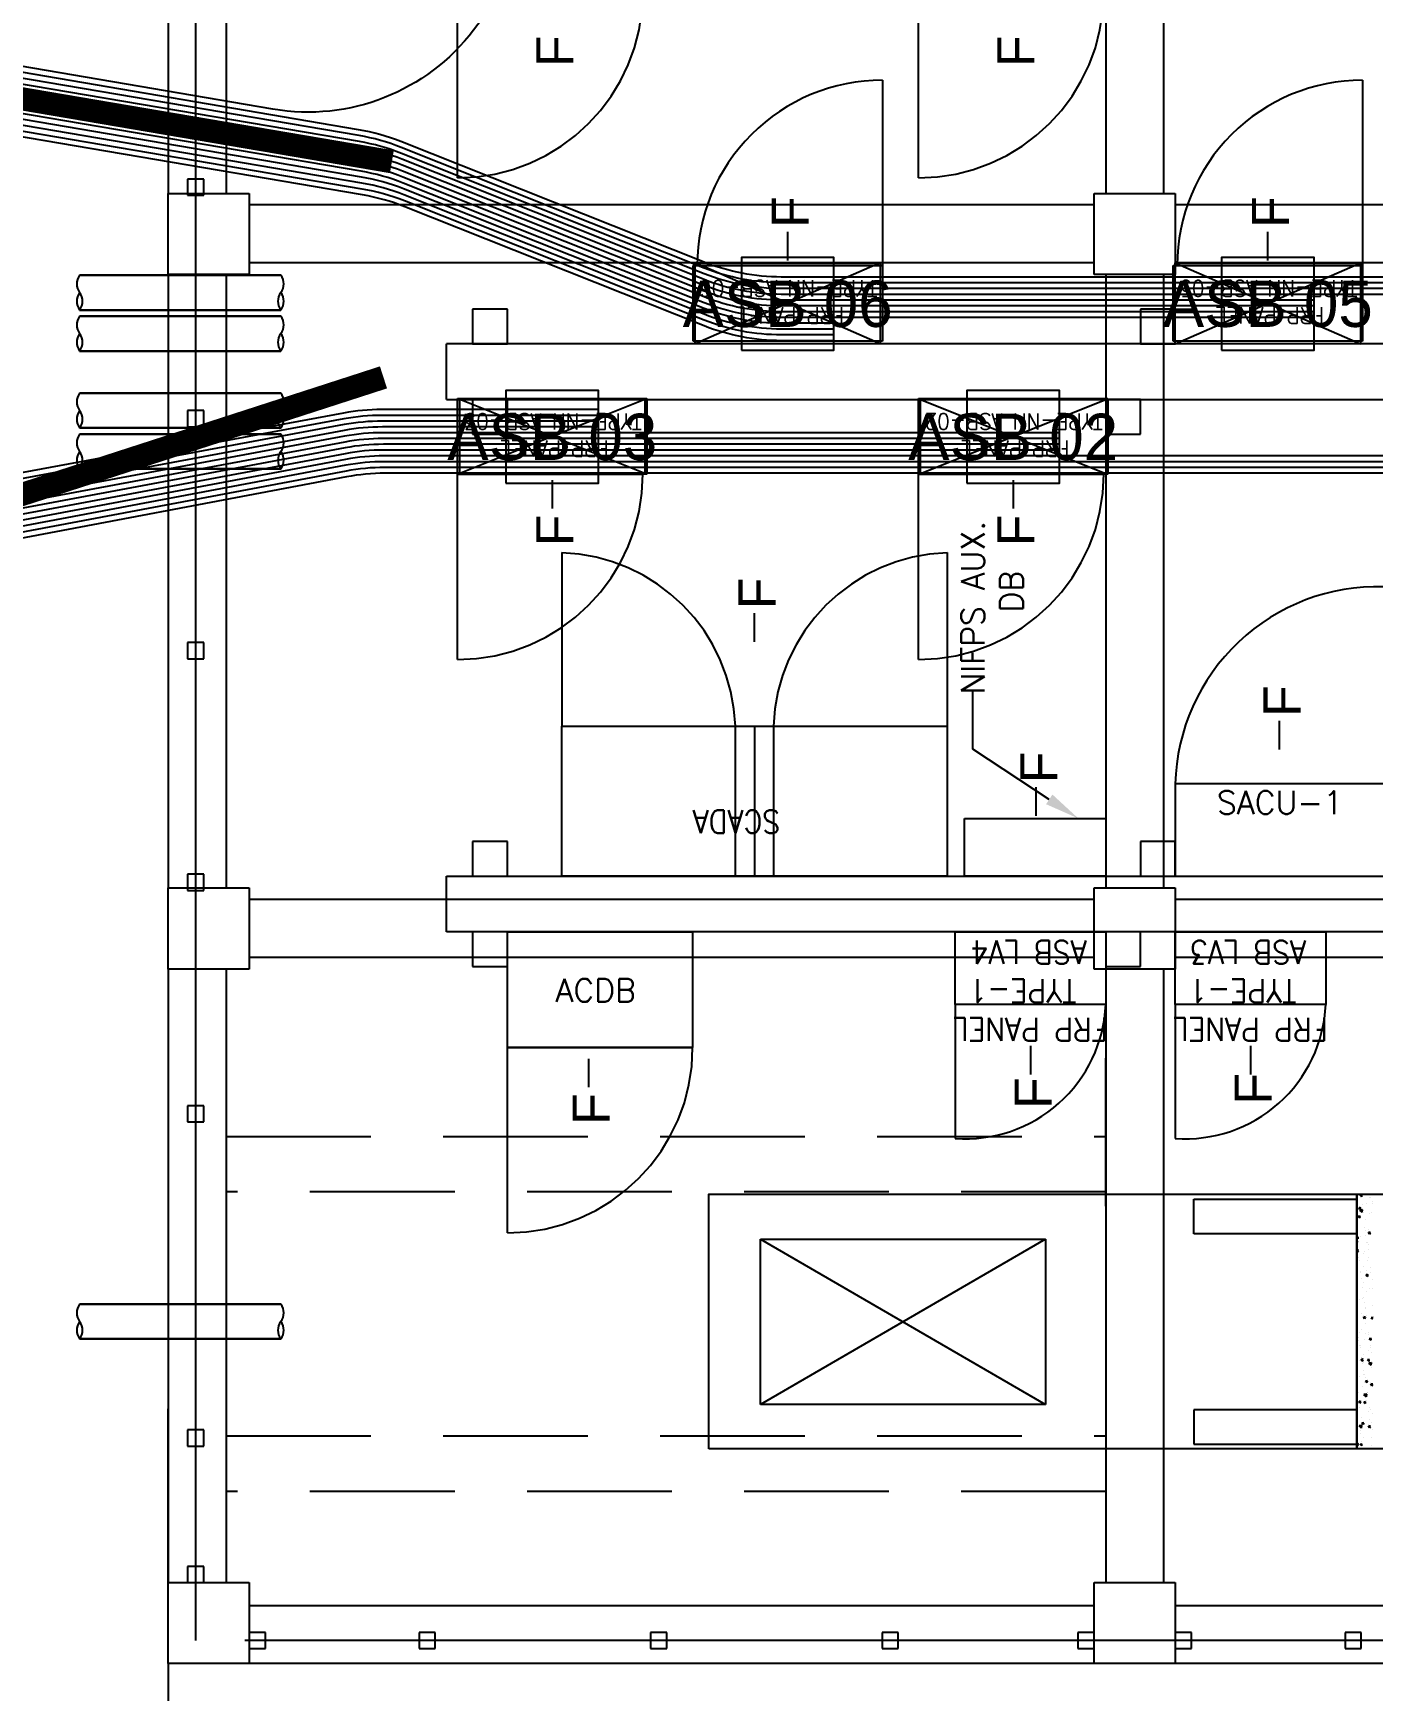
# Model space of a CAD drawing. Header units: metres. Extents: x 531333 to 531754, y 2674782 to 2675087.
# Drawn here: x 531548.06 to 531553.85, y 2674961.73 to 2674968.89 of the extents above; entities that cross this region are included whole.
import ezdxf
from ezdxf.enums import TextEntityAlignment as Align

# ---------------------------------------------------------------- set-up
doc = ezdxf.new("R2010")
doc.units = ezdxf.units.M
doc.header["$MEASUREMENT"] = 0
for name, pattern in [('DASHED', [0.75, 0.5, -0.25]), ('DASHED2', [0.375, 0.25, -0.125]), ('HIDDEN', [0.375, 0.25, -0.125]), ('PHANTOM', [63.5, 31.75, -6.35, 6.35, -6.35, 6.35, -6.35])]:
    doc.linetypes.add(name, pattern=pattern)
for name, color, linetype in [('1', 5, 'Continuous'), ('Excavation', 7, 'Continuous'), ('IDT', 7, 'Continuous'), ('LT Cable(AG) INV to LT Panel BL-13', 2, 'Continuous')]:
    doc.layers.add(name, color=color, linetype=linetype)
doc.styles.add('Arial', font='arial.ttf')
doc.styles.add('RomanS', font='romans.shx')
doc.styles.get("Standard").update_dxf_attribs({"font": 'Adani Regular.ttf'})
doc.linetypes.add('FOUNDATION LAYOUT$0$FENCELINE1', pattern='A,6.35,-2.54,[133,ltypeshp.shx,S=2.54,R=0,X=-2.54,Y=0],-2.54,25.4', length=36.83)

# ---------------------------------------------------------------- blocks, each defined once
blk = doc.blocks.new('ASB')
at = {"layer": '1', "color": 5}
blk.add_lwpolyline([(-0.2, -0.2), (0.2, -0.2), (0.2, 0.2), (-0.2, 0.2)], close=True, dxfattribs=at)
at = {"layer": '1', "color": 7}
blk.add_attdef('ID', text='', height=0.2, dxfattribs=at).set_placement((0, 0), align=Align.MIDDLE_CENTER)
blk = doc.blocks.new('IDT')
at = {"layer": 'IDT', "color": 8}
for p, q in [((25.902, 18.4101), (29.552, 18.4101)), ((29.552, 18.0601), (29.552, 18.4101)), ((29.552, 18.4101), (29.902, 18.4101)), ((29.902, 18.4101), (29.902, 18.0601)), ((29.902, 18.4101), (33.552, 18.4101)), ((33.552, 18.0601), (33.552, 18.4101)), ((33.552, 18.4101), (33.902, 18.4101)), ((33.902, 18.4101), (33.902, 18.0601)), ((28.7481, 18.3453), (28.7481, 18.2753)), ((28.8181, 18.3453), (28.7481, 18.3453)), ((28.8181, 18.2753), (28.8181, 18.3453)), ((29.4822, 18.3453), (29.4822, 18.2753)), ((29.5522, 18.3453), (29.4822, 18.3453)), ((29.5522, 18.2753), (29.5522, 18.3453)), ((29.902, 18.3453), (29.902, 18.2753)), ((29.972, 18.3453), (29.902, 18.3453)), ((29.972, 18.2753), (29.972, 18.3453)), ((30.7481, 18.3453), (30.7481, 18.2753)), ((30.8181, 18.3453), (30.7481, 18.3453)), ((30.8181, 18.2753), (30.8181, 18.3453)), ((31.7481, 18.3453), (31.7481, 18.2753)), ((31.8181, 18.3453), (31.7481, 18.3453)), ((31.8181, 18.2753), (31.8181, 18.3453)), ((32.7481, 18.3453), (32.7481, 18.2753)), ((32.8181, 18.3453), (32.7481, 18.3453)), ((32.8181, 18.2753), (32.8181, 18.3453)), ((33.482, 18.3453), (33.482, 18.2753)), ((33.552, 18.3453), (33.482, 18.3453)), ((33.552, 18.2753), (33.552, 18.3453)), ((28.7481, 18.2753), (28.8181, 18.2753)), ((29.4822, 18.2753), (29.5522, 18.2753)), ((29.902, 18.2753), (29.972, 18.2753)), ((30.7481, 18.2753), (30.8181, 18.2753)), ((31.7481, 18.2753), (31.8181, 18.2753)), ((32.7481, 18.2753), (32.8181, 18.2753)), ((33.482, 18.2753), (33.552, 18.2753)), ((25.902, 18.1601), (29.552, 18.1601)), ((29.902, 18.1601), (33.552, 18.1601)), ((29.902, 18.0601), (29.552, 18.0601)), ((29.602, 15.4101), (29.602, 18.0601)), ((29.852, 15.4101), (29.852, 18.0601)), ((33.902, 18.0601), (33.552, 18.0601)), ((33.652, 15.4101), (33.652, 18.0601)), ((33.7481, 18.0601), (33.7481, 17.9901)), ((33.8181, 18.0601), (33.7481, 18.0601)), ((33.8181, 17.9901), (33.8181, 18.0601)), ((33.902, 15.4101), (33.902, 18.0601)), ((33.7481, 17.9901), (33.8181, 17.9901)), ((27.267, 17.4829), (28.767, 17.4829)), ((28.767, 17.4829), (28.767, 16.3829)), ((33.7481, 17.4703), (33.7481, 17.4003)), ((33.8181, 17.4703), (33.7481, 17.4703)), ((33.8181, 17.4003), (33.8181, 17.4703)), ((33.7481, 17.4003), (33.8181, 17.4003)), ((30.1117, 16.5771), (30.1117, 17.2916)), ((30.1117, 17.2916), (31.3439, 17.2916)), ((31.3439, 16.5771), (30.1117, 17.2916)), ((30.1117, 16.5771), (31.3439, 17.2916)), ((31.3439, 17.2916), (31.3439, 16.5771)), ((31.3439, 16.5771), (30.1117, 16.5771)), ((29.852, 16.4349), (29.852, 15.7954)), ((28.767, 16.3829), (27.267, 16.3829)), ((33.652, 16.1329), (33.652, 16.1329)), ((33.7481, 16.0703), (33.7481, 16.0003)), ((33.8181, 16.0703), (33.7481, 16.0703)), ((33.8181, 16.0003), (33.8181, 16.0703)), ((33.7481, 16.0003), (33.8181, 16.0003)), ((29.552, 15.0601), (29.552, 15.4101)), ((29.552, 15.4101), (29.902, 15.4101)), ((29.702, 15.3997), (29.702, 15.2497)), ((29.852, 15.3997), (29.702, 15.3997)), ((29.852, 15.2497), (29.852, 15.3997)), ((29.902, 15.4101), (29.902, 15.0601)), ((32.4369, 15.3997), (32.4369, 15.2497)), ((32.5869, 15.3997), (32.4369, 15.3997)), ((32.5869, 15.2497), (32.5869, 15.3997)), ((33.552, 15.0601), (33.552, 15.4101)), ((33.552, 15.4101), (33.902, 15.4101)), ((33.902, 15.4101), (33.902, 15.0601)), ((25.902, 15.3601), (29.552, 15.3601)), ((29.902, 15.3601), (33.552, 15.3601)), ((26.802, 15.2497), (32.6992, 15.2497)), ((29.702, 15.2497), (29.852, 15.2497)), ((32.4369, 15.2497), (32.5869, 15.2497)), ((32.6992, 15.2497), (32.6992, 15.0097)), ((25.902, 15.1101), (29.552, 15.1101)), ((29.902, 15.1101), (33.552, 15.1101)), ((29.902, 15.0601), (29.552, 15.0601)), ((29.602, 12.4101), (29.602, 15.0601)), ((29.852, 12.4101), (29.852, 15.0601)), ((33.902, 15.0601), (33.552, 15.0601)), ((33.652, 12.4101), (33.652, 15.0601)), ((33.7481, 15.0703), (33.7481, 15.0003)), ((33.8181, 15.0703), (33.7481, 15.0703)), ((33.8181, 15.0003), (33.8181, 15.0703)), ((33.902, 12.4101), (33.902, 15.0601)), ((32.6992, 15.0097), (26.802, 15.0097)), ((29.552, 15.0097), (29.552, 14.8597)), ((29.702, 15.0097), (29.552, 15.0097)), ((29.702, 14.8597), (29.702, 15.0097)), ((31.2873, 14.3618), (31.2873, 15.0097)), ((31.3698, 14.3618), (31.3698, 15.0097)), ((31.4523, 14.3618), (31.4523, 15.0097)), ((32.4369, 15.0097), (32.4369, 14.8597)), ((32.5869, 15.0097), (32.4369, 15.0097)), ((32.5869, 14.8597), (32.5869, 15.0097)), ((33.7481, 15.0003), (33.8181, 15.0003)), ((29.552, 14.8597), (29.702, 14.8597)), ((32.4369, 14.8597), (32.5869, 14.8597)), ((33.7481, 14.0703), (33.7481, 14.0003)), ((33.8181, 14.0703), (33.7481, 14.0703)), ((33.8181, 14.0003), (33.8181, 14.0703)), ((33.7481, 14.0003), (33.8181, 14.0003)), ((29.843, 13.2732), (30.661, 13.2732)), ((29.843, 12.9462), (29.843, 13.2732)), ((29.852, 12.9497), (29.852, 13.2697)), ((29.852, 13.2697), (30.652, 13.2697)), ((30.652, 13.2697), (29.852, 12.9497)), ((30.652, 12.9497), (29.852, 13.2697)), ((30.652, 13.2697), (30.652, 12.9497)), ((30.661, 13.2732), (30.661, 12.9462)), ((31.8339, 13.2732), (32.6519, 13.2732)), ((31.8339, 12.9462), (31.8339, 13.2732)), ((31.8429, 12.9497), (31.8429, 13.2697)), ((31.8429, 13.2697), (32.6429, 13.2697)), ((31.8429, 12.9497), (32.6429, 13.2697)), ((31.8429, 13.2697), (32.6429, 12.9497)), ((32.6429, 13.2697), (32.6429, 12.9497)), ((32.6519, 13.2732), (32.6519, 12.9462)), ((29.702, 13.0997), (29.702, 12.9497)), ((29.852, 13.0997), (29.702, 13.0997)), ((29.852, 12.9497), (29.852, 13.0997)), ((32.4369, 13.0997), (32.4369, 12.9497)), ((32.5869, 13.0997), (32.4369, 13.0997)), ((32.5869, 12.9497), (32.5869, 13.0997)), ((33.7481, 13.0685), (33.7481, 12.9985)), ((33.8181, 13.0685), (33.7481, 13.0685)), ((33.8181, 12.9985), (33.8181, 13.0685)), ((33.7481, 12.9985), (33.8181, 12.9985)), ((32.6992, 12.9497), (26.802, 12.9497)), ((29.702, 12.9497), (29.852, 12.9497)), ((30.661, 12.9462), (29.843, 12.9462)), ((30.652, 12.9497), (29.852, 12.9497)), ((32.6519, 12.9462), (31.8339, 12.9462)), ((32.6429, 12.9497), (31.8429, 12.9497)), ((32.4369, 12.9497), (32.5869, 12.9497)), ((32.6993, 12.9497), (32.6993, 12.7097)), ((26.802, 12.7097), (32.6992, 12.7097)), ((28.743, 12.6984), (29.561, 12.6984)), ((28.743, 12.3714), (28.743, 12.6984)), ((28.752, 12.3601), (28.752, 12.7097)), ((28.752, 12.7097), (29.552, 12.7097)), ((29.552, 12.7097), (28.752, 12.3601)), ((29.552, 12.3601), (28.752, 12.7097)), ((29.552, 12.7097), (29.552, 12.3601)), ((29.552, 12.7097), (29.552, 12.5597)), ((29.702, 12.7097), (29.552, 12.7097)), ((29.561, 12.6984), (29.561, 12.3714)), ((29.702, 12.5597), (29.702, 12.7097)), ((30.817, 12.6984), (31.635, 12.6984)), ((30.817, 12.3714), (30.817, 12.6984)), ((30.826, 12.3601), (30.826, 12.7097)), ((30.826, 12.7097), (31.626, 12.7097)), ((30.826, 12.3601), (31.626, 12.7097)), ((30.826, 12.7097), (31.626, 12.3601)), ((31.626, 12.7097), (31.626, 12.3601)), ((31.635, 12.6984), (31.635, 12.3714)), ((32.4369, 12.7097), (32.4369, 12.5597)), ((32.5869, 12.7097), (32.4369, 12.7097)), ((32.5869, 12.5597), (32.5869, 12.7097)), ((29.552, 12.5597), (29.702, 12.5597)), ((32.4369, 12.5597), (32.5869, 12.5597)), ((29.552, 12.0601), (29.552, 12.4101)), ((29.552, 12.4101), (29.902, 12.4101)), ((29.902, 12.4101), (29.902, 12.0601)), ((33.552, 12.0601), (33.552, 12.4101)), ((33.552, 12.4101), (33.902, 12.4101)), ((33.902, 12.4101), (33.902, 12.0601)), ((25.902, 12.3601), (29.552, 12.3601)), ((29.561, 12.3714), (28.743, 12.3714)), ((29.552, 12.3601), (28.752, 12.3601)), ((29.902, 12.3601), (33.552, 12.3601)), ((31.635, 12.3714), (30.817, 12.3714)), ((31.626, 12.3601), (30.826, 12.3601)), ((25.902, 12.1101), (29.552, 12.1101)), ((29.902, 12.1101), (33.552, 12.1101)), ((29.902, 12.0601), (29.552, 12.0601)), ((29.602, 9.4101), (29.602, 12.0601)), ((29.852, 9.4101), (29.852, 12.0601)), ((33.902, 12.0601), (33.552, 12.0601)), ((33.652, 9.4101), (33.652, 12.0601)), ((33.7481, 12.0685), (33.7481, 11.9985)), ((33.8181, 12.0685), (33.7481, 12.0685)), ((33.8181, 11.9985), (33.8181, 12.0685)), ((33.902, 9.4101), (33.902, 12.0601)), ((33.7481, 11.9985), (33.8181, 11.9985))]:
    blk.add_line(p, q, dxfattribs=at)
at = {"layer": 'IDT', "color": 8, "linetype": 'DASHED2', "ltscale": 5}
for p, q in [((32.802, 18.4101), (33.902, 18.4101)), ((33.902, 18.4101), (33.902, 17.3101))]:
    blk.add_line(p, q, dxfattribs=at)
at = {"layer": 'IDT', "color": 8, "linetype": 'PHANTOM', "ltscale": 0.25}
for p, q in [((25.6331, 18.3103), (33.7831, 18.3103)), ((33.7831, 18.3103), (33.7831, 9.1603))]:
    blk.add_line(p, q, dxfattribs=at)
at = {"layer": 'IDT', "color": 8, "linetype": 'HIDDEN', "ltscale": 2.5}
for p, q in [((29.852, 17.6665), (33.652, 17.6665)), ((33.652, 17.4265), (29.852, 17.4265)), ((29.852, 16.3729), (33.652, 16.3729)), ((33.652, 16.1329), (29.852, 16.1329))]:
    blk.add_line(p, q, dxfattribs=at)
at = {"layer": 'IDT', "color": 8, "linetype": 'Continuous'}
for p, q in [((28.7423, 17.4815), (28.7423, 17.4815)), ((28.755, 17.4827), (28.755, 17.4827)), ((28.7017, 17.3992), (28.7017, 17.3992)), ((28.7028, 17.435), (28.7028, 17.435)), ((28.7046, 17.467), (28.7046, 17.467)), ((28.7388, 17.4334), (28.7388, 17.4334)), ((28.7461, 17.469), (28.7454, 17.4614)), ((28.7454, 17.4616), (28.7533, 17.463)), ((28.7461, 17.469), (28.7534, 17.4629)), ((28.7465, 17.4497), (28.7465, 17.4497)), ((28.7521, 17.4149), (28.7521, 17.4149)), ((28.7528, 17.4016), (28.7528, 17.4016)), ((28.759, 17.4541), (28.759, 17.4541)), ((28.7641, 17.4682), (28.7599, 17.4619)), ((28.7599, 17.4619), (28.767, 17.4595)), ((28.7642, 17.4682), (28.767, 17.4608)), ((28.6989, 17.3314), (28.6989, 17.3314)), ((28.7046, 17.3708), (28.7046, 17.3708)), ((28.713, 17.3924), (28.7088, 17.3861)), ((28.7088, 17.3861), (28.7164, 17.3835)), ((28.7131, 17.3924), (28.7165, 17.3835)), ((28.7133, 17.3548), (28.7133, 17.3548)), ((28.7381, 17.3779), (28.7374, 17.3703)), ((28.7374, 17.3705), (28.7454, 17.3719)), ((28.7381, 17.3779), (28.7454, 17.3718)), ((28.7454, 17.3815), (28.7575, 17.3829)), ((28.7472, 17.3928), (28.7455, 17.3815)), ((28.7469, 17.3692), (28.7469, 17.3692)), ((28.7472, 17.3928), (28.7575, 17.3829)), ((28.7492, 17.3471), (28.7492, 17.3471)), ((28.7663, 17.3739), (28.7663, 17.3739)), ((28.7087, 17.3112), (28.7087, 17.3112)), ((28.7141, 17.3048), (28.7141, 17.3048)), ((28.7175, 17.323), (28.7175, 17.323)), ((28.7238, 17.2749), (28.7238, 17.2749)), ((28.7262, 17.2573), (28.7245, 17.246)), ((28.7262, 17.2572), (28.7365, 17.2473)), ((28.7294, 17.2794), (28.7374, 17.2808)), ((28.7301, 17.2868), (28.7295, 17.2792)), ((28.7301, 17.2868), (28.7374, 17.2807)), ((28.7464, 17.2793), (28.7464, 17.2793)), ((28.754, 17.2857), (28.7497, 17.2794)), ((28.7497, 17.2794), (28.7574, 17.2768)), ((28.754, 17.2857), (28.7574, 17.2768)), ((28.7564, 17.3032), (28.7564, 17.3032)), ((28.7634, 17.3214), (28.7634, 17.3214)), ((28.7634, 17.3061), (28.7634, 17.3061)), ((28.7028, 17.2099), (28.6986, 17.2036)), ((28.6986, 17.2036), (28.7063, 17.201)), ((28.7029, 17.2099), (28.7063, 17.201)), ((28.7214, 17.2371), (28.7214, 17.2371)), ((28.7222, 17.1957), (28.7215, 17.1881)), ((28.7215, 17.1883), (28.7294, 17.1898)), ((28.7222, 17.1957), (28.7295, 17.1896)), ((28.7231, 17.2396), (28.7231, 17.2396)), ((28.7244, 17.246), (28.7365, 17.2474)), ((28.7344, 17.1947), (28.7344, 17.1947)), ((28.7435, 17.2115), (28.7435, 17.2115)), ((28.7606, 17.2383), (28.7606, 17.2383)), ((28.7653, 17.238), (28.7653, 17.238)), ((28.7052, 17.1217), (28.7034, 17.1104)), ((28.7034, 17.1104), (28.7155, 17.1118)), ((28.7051, 17.1217), (28.7155, 17.1118)), ((28.7062, 17.1326), (28.7062, 17.1326)), ((28.7312, 17.1754), (28.7312, 17.1754)), ((28.7341, 17.1631), (28.7341, 17.1631)), ((28.7386, 17.1629), (28.7386, 17.1629)), ((28.7407, 17.1438), (28.7407, 17.1438)), ((28.7449, 17.1148), (28.7449, 17.1148)), ((28.7577, 17.1705), (28.7577, 17.1705)), ((28.6984, 17.111), (28.6984, 17.111)), ((28.7054, 17.068), (28.7054, 17.068)), ((28.7074, 17.0458), (28.7074, 17.0458)), ((28.7142, 17.1046), (28.7135, 17.097)), ((28.7135, 17.0972), (28.7215, 17.0987)), ((28.7142, 17.1046), (28.7215, 17.0985)), ((28.7189, 17.0586), (28.7189, 17.0586)), ((28.7378, 17.076), (28.7378, 17.076)), ((28.7438, 17.1032), (28.7395, 17.0969)), ((28.7395, 17.0969), (28.7472, 17.0943)), ((28.7407, 17.1095), (28.7407, 17.1095)), ((28.7439, 17.1032), (28.7473, 17.0943)), ((28.7468, 17.089), (28.7468, 17.089)), ((28.7497, 17.0443), (28.7497, 17.0443)), ((28.7548, 17.1027), (28.7548, 17.1027)), ((28.7062, 17.0135), (28.7055, 17.006)), ((28.7055, 17.0061), (28.7135, 17.0076)), ((28.7062, 17.0135), (28.7135, 17.0074)), ((28.7096, 17.0362), (28.7096, 17.0362)), ((28.7155, 16.9817), (28.7155, 16.9817)), ((28.7159, 16.9881), (28.7159, 16.9881)), ((28.7316, 16.9845), (28.7316, 16.9845)), ((28.7349, 17.0082), (28.7349, 17.0082)), ((28.752, 17.0349), (28.752, 17.0349)), ((28.7555, 17.0346), (28.7555, 17.0346)), ((28.7578, 16.9801), (28.7578, 16.9801)), ((28.7595, 17.0149), (28.7595, 17.0149)), ((28.7597, 17.0028), (28.7597, 17.0028)), ((28.6976, 16.915), (28.7055, 16.9165)), ((28.6982, 16.9225), (28.7055, 16.9163)), ((28.725, 16.9157), (28.725, 16.9157)), ((28.7265, 16.9079), (28.7265, 16.9079)), ((28.7336, 16.9207), (28.7294, 16.9144)), ((28.7294, 16.9144), (28.737, 16.9118)), ((28.7321, 16.9404), (28.7321, 16.9404)), ((28.7337, 16.9207), (28.7371, 16.9118)), ((28.7443, 16.9104), (28.7443, 16.9104)), ((28.7463, 16.8993), (28.7463, 16.8993)), ((28.7491, 16.9671), (28.7491, 16.9671)), ((28.766, 16.9547), (28.766, 16.9547)), ((28.6999, 16.8619), (28.6999, 16.8619)), ((28.7292, 16.8726), (28.7292, 16.8726)), ((28.7306, 16.8761), (28.7306, 16.8761)), ((28.734, 16.8505), (28.734, 16.8505)), ((28.737, 16.828), (28.737, 16.828)), ((28.7434, 16.8316), (28.7434, 16.8316)), ((28.7571, 16.8364), (28.7571, 16.8364)), ((28.6998, 16.7879), (28.6998, 16.7879)), ((28.7126, 16.7879), (28.7126, 16.7879)), ((28.7263, 16.8048), (28.7263, 16.8048)), ((28.7405, 16.7638), (28.7405, 16.7638)), ((28.7421, 16.7863), (28.7421, 16.7863)), ((28.7016, 16.7494), (28.7016, 16.7494)), ((28.708, 16.7013), (28.708, 16.7013)), ((28.7094, 16.7219), (28.7094, 16.7219)), ((28.7235, 16.7382), (28.7192, 16.7318)), ((28.7192, 16.7318), (28.7269, 16.7293)), ((28.7235, 16.7381), (28.7269, 16.7292)), ((28.7235, 16.737), (28.7235, 16.737)), ((28.7253, 16.7138), (28.7253, 16.7138)), ((28.7377, 16.696), (28.7377, 16.696)), ((28.7475, 16.7478), (28.7475, 16.7478)), ((28.7516, 16.7204), (28.7516, 16.7204)), ((28.7517, 16.716), (28.7517, 16.716)), ((28.7183, 16.6567), (28.7183, 16.6567)), ((28.7185, 16.6211), (28.7185, 16.6211)), ((28.7206, 16.6692), (28.7206, 16.6692)), ((28.7348, 16.6282), (28.7348, 16.6282)), ((28.738, 16.6397), (28.738, 16.6397)), ((28.758, 16.6679), (28.758, 16.6679)), ((28.7644, 16.6315), (28.7602, 16.6251)), ((28.7602, 16.6251), (28.767, 16.6228)), ((28.7606, 16.6552), (28.7606, 16.6552)), ((28.7645, 16.6314), (28.767, 16.6248)), ((28.7133, 16.5556), (28.709, 16.5493)), ((28.709, 16.5493), (28.7167, 16.5468)), ((28.7133, 16.5556), (28.7168, 16.5467)), ((28.7177, 16.6014), (28.7177, 16.6014)), ((28.7227, 16.5893), (28.7227, 16.5893)), ((28.7264, 16.5926), (28.7264, 16.5926)), ((28.729, 16.5412), (28.729, 16.5412)), ((28.7319, 16.5604), (28.7319, 16.5604)), ((28.7508, 16.5657), (28.7508, 16.5657)), ((28.7619, 16.5757), (28.7612, 16.5681)), ((28.7612, 16.5683), (28.767, 16.5693)), ((28.7619, 16.5757), (28.767, 16.5714)), ((28.764, 16.5851), (28.767, 16.5855)), ((28.7658, 16.5964), (28.7641, 16.5851)), ((28.7658, 16.5964), (28.767, 16.5952)), ((28.7149, 16.5336), (28.7149, 16.5336)), ((28.7291, 16.4926), (28.7291, 16.4926)), ((28.7359, 16.5266), (28.7359, 16.5266)), ((28.7532, 16.4772), (28.7612, 16.4786)), ((28.7539, 16.4846), (28.7533, 16.477)), ((28.7539, 16.4846), (28.7612, 16.4785)), ((28.7635, 16.4916), (28.7635, 16.4916)), ((28.7, 16.4145), (28.7, 16.4145)), ((28.7004, 16.4228), (28.7004, 16.4228)), ((28.7026, 16.4629), (28.7026, 16.4629)), ((28.7091, 16.398), (28.7091, 16.398)), ((28.7107, 16.3988), (28.7107, 16.3988)), ((28.712, 16.4658), (28.712, 16.4658)), ((28.7262, 16.4248), (28.7262, 16.4248)), ((28.7396, 16.461), (28.7396, 16.461)), ((28.743, 16.4496), (28.7551, 16.451)), ((28.7448, 16.4609), (28.7431, 16.4496)), ((28.7438, 16.4292), (28.7438, 16.4292)), ((28.7448, 16.4608), (28.7551, 16.4509)), ((28.7449, 16.4614), (28.7449, 16.4614)), ((28.7543, 16.4489), (28.75, 16.4426)), ((28.75, 16.4426), (28.7577, 16.44)), ((28.753, 16.3973), (28.753, 16.3973)), ((28.7543, 16.4489), (28.7577, 16.44)), ((28.746, 16.3935), (28.7453, 16.3859)), ((28.7453, 16.3861), (28.7532, 16.3876)), ((28.746, 16.3935), (28.7533, 16.3874)), ((28.7501, 16.3811), (28.7501, 16.3811))]:
    blk.add_line(p, q, dxfattribs=at)
at = {"layer": 'IDT', "color": 7}
for p, q in [((29.4722, 17.4629), (28.767, 17.4629)), ((28.767, 17.4629), (28.767, 17.3133)), ((29.4722, 17.3133), (29.4722, 17.4629)), ((28.767, 17.3133), (29.4722, 17.3133)), ((28.767, 16.4038), (28.767, 16.5533)), ((28.767, 16.5533), (29.4722, 16.5533)), ((29.4722, 16.5533), (29.4722, 16.4038)), ((29.4722, 16.4038), (28.767, 16.4038)), ((32.0863, 15.8484), (32.0863, 15.9209)), ((29.227, 15.7932), (29.227, 15.8658)), ((30.177, 15.7932), (30.177, 15.8657)), ((32.0863, 15.7973), (32.0863, 15.8484)), ((29.227, 15.7421), (29.227, 15.7932)), ((30.177, 15.7421), (30.177, 15.7932)), ((31.6365, 15.7486), (32.4369, 15.7497)), ((31.6365, 15.2497), (31.6365, 15.7486)), ((32.4369, 15.7497), (32.4369, 15.2497)), ((28.902, 15.5637), (29.552, 15.5637)), ((28.902, 15.2497), (28.902, 15.5637)), ((29.552, 15.5637), (29.552, 15.2497)), ((29.852, 15.5637), (30.502, 15.5637)), ((29.852, 15.2497), (29.852, 15.5637)), ((30.502, 15.5637), (30.502, 15.2497)), ((29.552, 15.2497), (28.902, 15.2497)), ((30.502, 15.2497), (29.852, 15.2497)), ((32.4369, 15.2497), (31.6365, 15.2497)), ((29.552, 15.0097), (28.652, 15.0097)), ((29.552, 14.6097), (29.552, 15.0097)), ((29.852, 15.0097), (30.462, 15.0097)), ((29.852, 14.7597), (29.852, 15.0097)), ((30.462, 15.0097), (30.462, 14.7597)), ((30.5375, 15.0097), (32.202, 15.0097)), ((30.5375, 14.3618), (30.5375, 15.0097)), ((32.202, 15.0097), (32.202, 14.3618)), ((30.462, 14.7597), (29.852, 14.7597)), ((30.1529, 14.748), (30.1529, 14.6969)), ((30.1529, 14.6969), (30.1529, 14.6243)), ((28.652, 14.6097), (29.552, 14.6097)), ((29.102, 14.4621), (29.102, 14.4109)), ((29.102, 14.4109), (29.102, 14.3384)), ((32.202, 14.3618), (30.5375, 14.3618)), ((31.3698, 13.9969), (31.3698, 13.9457)), ((31.3698, 13.9457), (31.3698, 13.8732)), ((30.252, 13.3493), (30.252, 13.4218)), ((32.2429, 13.3493), (32.2429, 13.4218)), ((30.252, 13.2982), (30.252, 13.3493)), ((32.2429, 13.2982), (32.2429, 13.3493)), ((29.843, 13.2732), (30.661, 13.2732)), ((29.843, 12.9462), (29.843, 13.2732)), ((30.661, 13.2732), (30.661, 12.9462)), ((31.8339, 13.2732), (32.6519, 13.2732)), ((31.8339, 12.9462), (31.8339, 13.2732)), ((32.6519, 13.2732), (32.6519, 12.9462)), ((30.661, 12.9462), (29.843, 12.9462)), ((32.6519, 12.9462), (31.8339, 12.9462)), ((28.743, 12.6984), (29.561, 12.6984)), ((28.743, 12.3714), (28.743, 12.6984)), ((29.561, 12.6984), (29.561, 12.3714)), ((30.817, 12.6984), (31.635, 12.6984)), ((30.817, 12.3714), (30.817, 12.6984)), ((31.635, 12.6984), (31.635, 12.3714)), ((29.561, 12.3714), (28.743, 12.3714)), ((29.152, 12.3497), (29.152, 12.2985)), ((31.635, 12.3714), (30.817, 12.3714)), ((31.226, 12.3497), (31.226, 12.2985)), ((29.152, 12.2985), (29.152, 12.226)), ((31.226, 12.2985), (31.226, 12.226))]:
    blk.add_line(p, q, dxfattribs=at)
at = {"layer": 'IDT', "color": 124}
for p, q in [((34.2845, 17.0079), (33.4155, 17.0079)), ((33.4155, 17.0079), (34.2845, 17.0079)), ((33.4155, 16.8579), (34.2845, 16.8579)), ((34.2845, 16.8579), (33.4155, 16.8579)), ((34.2845, 13.2505), (33.4155, 13.2505)), ((33.4155, 13.2505), (34.2845, 13.2505)), ((33.4155, 13.1005), (34.2845, 13.1005)), ((34.2845, 13.1005), (33.4155, 13.1005)), ((34.2845, 13.0734), (33.4155, 13.0734)), ((33.4155, 13.0734), (34.2845, 13.0734)), ((33.4155, 12.9234), (34.2845, 12.9234)), ((34.2845, 12.9234), (33.4155, 12.9234)), ((34.2845, 12.7409), (33.4155, 12.7409)), ((33.4155, 12.7409), (34.2845, 12.7409)), ((33.4155, 12.5909), (34.2845, 12.5909)), ((34.2845, 12.5909), (33.4155, 12.5909)), ((34.2845, 12.5638), (33.4155, 12.5638)), ((33.4155, 12.5638), (34.2845, 12.5638)), ((33.4155, 12.4138), (34.2845, 12.4138)), ((34.2845, 12.4138), (33.4155, 12.4138))]:
    blk.add_line(p, q, dxfattribs=at)
at = {"layer": 'IDT', "color": 8, "linetype": 'DASHED', "ltscale": 5}
for p, q in [((32.4365, 16.5497), (32.4365, 15.7497)), ((29.552, 15.5637), (29.552, 16.1417)), ((30.502, 15.5637), (30.502, 16.1417)), ((32.3927, 15.7497), (31.6365, 15.7497)), ((32.4365, 15.7497), (32.3927, 15.7497)), ((28.652, 14.6097), (29.552, 14.6097)), ((30.5375, 13.6118), (30.5375, 14.3618)), ((32.202, 13.6118), (32.202, 14.3618)), ((30.661, 14.0732), (30.661, 13.2732)), ((32.6519, 14.0732), (32.6519, 13.2732)), ((30.5375, 13.6118), (30.5375, 13.6118)), ((32.202, 13.6118), (32.202, 13.6118)), ((30.6172, 13.2732), (29.861, 13.2732)), ((30.661, 13.2732), (30.6172, 13.2732)), ((32.6081, 13.2732), (31.8519, 13.2732)), ((32.6519, 13.2732), (32.6081, 13.2732)), ((28.743, 11.5714), (28.743, 12.3714)), ((28.743, 12.3714), (28.7869, 12.3714)), ((28.7869, 12.3714), (29.543, 12.3714)), ((30.817, 11.5714), (30.817, 12.3714)), ((30.817, 12.3714), (30.8609, 12.3714)), ((30.8609, 12.3714), (31.617, 12.3714)), ((30.661, 11.9932), (30.661, 11.1932)), ((32.6519, 11.9932), (32.6519, 11.1932))]:
    blk.add_line(p, q, dxfattribs=at)
at = {"layer": 'IDT', "color": 8, "linetype": 'ByBlock', "lineweight": -2, "ltscale": 0.1}
for p, q in [((30.096, 14.6774), (30.426, 14.4611)), ((30.426, 14.4611), (30.426, 14.2072))]:
    blk.add_line(p, q, dxfattribs=at)
at = {"layer": 'IDT', "color": 7, "linetype": 'FOUNDATION LAYOUT$0$FENCELINE1', "ltscale": 0.01}
blk.add_lwpolyline([(33.902, 18.4101), (33.9018, 22.4854), (21.4107, 22.4854)], dxfattribs=at)
at = {"layer": 'IDT', "color": 8}
blk.add_lwpolyline([(31.567, 17.4829), (31.567, 16.3829), (28.767, 16.3829), (28.767, 17.4829)], close=True, dxfattribs=at)
at = {"layer": 'IDT', "color": 124}
for centre, start, end in [((33.4653, 16.9704), 143.02764, 216.97236), ((33.3657, 16.9704), 323.02764, 36.97236), ((34.3344, 16.9704), 143.02764, 216.97236), ((34.2347, 16.9704), 323.02764, 36.97236), ((33.4653, 16.8954), 143.02764, 216.97236), ((34.2347, 16.8954), 323.02764, 36.97236), ((33.4653, 13.213), 143.02764, 216.97236), ((33.3657, 13.213), 323.02764, 36.97236), ((34.3344, 13.213), 143.02764, 216.97236), ((34.2347, 13.213), 323.02764, 36.97236), ((33.4653, 13.138), 143.02764, 216.97236), ((34.2347, 13.138), 323.02764, 36.97236), ((33.4653, 13.0359), 143.02764, 216.97236), ((33.3657, 13.0359), 323.02764, 36.97236), ((34.3344, 13.0359), 143.02764, 216.97236), ((34.2347, 13.0359), 323.02764, 36.97236), ((33.4653, 12.9609), 143.02764, 216.97236), ((34.2347, 12.9609), 323.02764, 36.97236), ((33.4653, 12.7034), 143.02764, 216.97236), ((33.3657, 12.7034), 323.02764, 36.97236), ((34.3344, 12.7034), 143.02764, 216.97236), ((34.2347, 12.7034), 323.02764, 36.97236), ((33.4653, 12.6284), 143.02764, 216.97236), ((34.2347, 12.6284), 323.02764, 36.97236), ((33.4653, 12.5263), 143.02764, 216.97236), ((33.3657, 12.5263), 323.02764, 36.97236), ((34.3344, 12.5263), 143.02764, 216.97236), ((34.2347, 12.5263), 323.02764, 36.97236), ((33.4653, 12.4513), 143.02764, 216.97236), ((34.2347, 12.4513), 323.02764, 36.97236)]:
    blk.add_arc(centre, 0.0624, start, end, dxfattribs=at)
at = {"layer": 'IDT', "color": 8, "linetype": 'DASHED', "ltscale": 5}
for centre, radius, start, end in [((32.4365, 15.7497), 0.8, 90, 180), ((29.5075, 15.5373), 0.606, 85.7856, 177.50336), ((30.4575, 15.5373), 0.606, 85.7856, 177.50336), ((28.6771, 14.6339), 0.8753, 268.36148, 358.41918), ((30.512, 14.3876), 0.7761, 271.87815, 358.10123), ((29.6994, 14.7411), 1.4413, 344.74337, 344.78968), ((32.2275, 14.3876), 0.7761, 181.89877, 268.12185), ((30.661, 13.2732), 0.8, 90, 180), ((32.6519, 13.2732), 0.8, 90, 180), ((28.743, 12.3714), 0.8, 270, 0), ((30.817, 12.3714), 0.8, 270, 0), ((30.661, 11.1932), 0.8, 90, 180), ((32.6519, 11.1932), 0.8, 90, 180)]:
    blk.add_arc(centre, radius, start, end, dxfattribs=at)
at = {"layer": 'IDT', "color": 8, "ltscale": 0.1}
blk.add_solid([(30.0823, 14.6565), (29.9705, 14.7597), (30.1097, 14.6983)], dxfattribs=at)
at = {"layer": 'IDT', "color": 7, "style": 'Arial'}
for p in [(31.9951, 16.0827), (29.1358, 15.9961), (30.0858, 16.0139), (30.0617, 14.6072), (29.0108, 14.3212), (31.2786, 13.856), (30.1608, 13.5836), (32.1517, 13.5836), (29.0608, 12.2089), (31.1348, 12.2089), (30.1608, 11.5145), (32.1517, 11.5145)]:
    blk.add_text('F', height=0.16, rotation=270, dxfattribs=at).set_placement(p)
at = {"layer": 'IDT', "color": 7, "style": 'RomanS', "width": 0.9}
for s, height, p in [('FRP PANEL', 0.1, (28.8934, 15.6209)), ('FRP PANEL', 0.1, (29.8434, 15.6209)), ('TYPE-1', 0.1, (29.0282, 15.4542)), ('TYPE-1', 0.1, (29.9782, 15.4542)), ('ASB LV3', 0.1, (28.9864, 15.2876)), ('ASB LV4', 0.1, (29.9342, 15.2876)), ('SCADA', 0.1, (31.2586, 14.724)), ('FRP PANEL', 0.07, (30.0088, 13.1269)), ('FRP PANEL', 0.07, (31.9997, 13.1269)), ('TYPE-NN ASB-02', 0.07, (29.8647, 13.0102)), ('TYPE-NN ASB-03', 0.07, (31.8556, 13.0102)), ('FRP PANEL', 0.07, (28.9088, 12.5521)), ('FRP PANEL', 0.07, (30.9828, 12.5521)), ('TYPE-NN ASB-05', 0.07, (28.7647, 12.4354)), ('TYPE-NN ASB-06', 0.07, (30.8387, 12.4354))]:
    blk.add_text(s, height=height, dxfattribs=at).set_placement(p)
at = {"layer": 'IDT', "color": 7, "ltscale": 0.1, "style": 'RomanS'}
for s, p in [('ACDB', (32.2286, 15.5521)), ('SACU-1', (29.3715, 14.7409))]:
    blk.add_text(s, height=0.1, rotation=180, dxfattribs=at).set_placement(p)
at = {"layer": 'IDT', "color": 8, "style": 'RomanS'}
for s, p in [('NIFPS AUX.', (30.376, 14.2243)), (' DB', (30.2093, 13.9386))]:
    blk.add_text(s, height=0.1, rotation=270, dxfattribs=at).set_placement(p)

msp = doc.modelspace()

# ---------------------------------------------------------------- linework, layer by layer
at = {"layer": 'Excavation', "color": 3, "const_width": 0.1}
for points in [[(531549.6075, 2674968.3354), (531547.6223, 2674968.6731), (531540.6973, 2674968.6731), (531540.7174, 2674945.6883)], [(531549.5713, 2674967.4041), (531547.6223, 2674966.7731), (531543.5473, 2674966.7731), (531543.5674, 2674945.6883)]]:
    msp.add_lwpolyline(points, dxfattribs=at)
at = {"layer": 'LT Cable(AG) INV to LT Panel BL-13'}
for points in [[(531554.6483, 2674969.0873), (531550.1004, 2674969.0873), (531549.9606, 2674968.9039, -0.278937), (531549.0939, 2674968.5622), (531547.7088, 2674968.7979, 0.042157), (531547.5579, 2674968.8106), (531541.4605, 2674968.8106, 0.41447), (531540.5605, 2674967.9098), (531540.5799, 2674945.7229, 0.021427), (531540.5833, 2674945.6458), (531540.6266, 2674945.1471, -0.021647), (531540.6299, 2674945.0692), (531540.6299, 2674929.9147, -0.414214), (531539.7299, 2674929.0147), (531529.9896, 2674929.0147, -0.414214), (531529.0896, 2674929.9147), (531529.0896, 2674930.1878)], [(531555.5323, 2674967.8376), (531551.2897, 2674967.8376, -0.094918), (531550.9571, 2674967.9014), (531549.6456, 2674968.4229, 0.052551), (531549.464, 2674968.4739), (531547.7067, 2674968.7729, 0.042157), (531547.5558, 2674968.7856), (531541.4855, 2674968.7856, 0.41447), (531540.5855, 2674967.8848), (531540.6049, 2674945.724, 0.021427), (531540.6083, 2674945.6469), (531540.6516, 2674945.1481, -0.021647), (531540.6549, 2674945.0703), (531540.6549, 2674929.8897, -0.414214), (531539.7549, 2674928.9897), (531432.8136, 2674928.9897, -0.414214), (531431.9136, 2674929.8897), (531431.9136, 2674930.1878)], [(531555.5323, 2674967.8126), (531551.2897, 2674967.8126, -0.094918), (531550.9571, 2674967.8764), (531549.6472, 2674968.3973, 0.052551), (531549.4655, 2674968.4483), (531547.7046, 2674968.7479, 0.042157), (531547.5537, 2674968.7606), (531541.5105, 2674968.7606, 0.41447), (531540.6105, 2674967.8598), (531540.6299, 2674945.7251, 0.021427), (531540.6333, 2674945.648), (531540.6766, 2674945.1492, -0.021647), (531540.6799, 2674945.0714), (531540.6799, 2674929.8647, -0.414214), (531539.7799, 2674928.9647), (531368.0296, 2674928.9647, -0.414214), (531367.1296, 2674929.8647), (531367.1296, 2674930.1878)], [(531555.5323, 2674967.7626), (531551.2897, 2674967.7626, -0.094918), (531550.9571, 2674967.8264), (531549.6503, 2674968.3461, 0.052551), (531549.4687, 2674968.397), (531547.7004, 2674968.6979, 0.042157), (531547.5494, 2674968.7106), (531541.5605, 2674968.7106, 0.41447), (531540.6605, 2674967.8098), (531540.6799, 2674945.7273, 0.021427), (531540.6833, 2674945.6502), (531540.7266, 2674945.1514, -0.021647), (531540.7299, 2674945.0736), (531540.7299, 2674892.3147, -0.414214), (531539.8299, 2674891.4147), (531432.8136, 2674891.4147, -0.414214), (531431.9136, 2674892.3147), (531431.9136, 2674892.6878)], [(531555.5323, 2674967.7876), (531551.2897, 2674967.7876, -0.094918), (531550.9571, 2674967.8514), (531549.6488, 2674968.3717, 0.052551), (531549.4671, 2674968.4226), (531547.7025, 2674968.7229, 0.042157), (531547.5515, 2674968.7356), (531541.5355, 2674968.7356, 0.41447), (531540.6355, 2674967.8348), (531540.6549, 2674945.7262, 0.021427), (531540.6583, 2674945.6491), (531540.7016, 2674945.1503, -0.021647), (531540.7049, 2674945.0725), (531540.7049, 2674907.3397, -0.414214), (531539.8049, 2674906.4397), (531529.9896, 2674906.4397, -0.414214), (531529.0896, 2674907.3397), (531529.0896, 2674907.6878)], [(531553.5913, 2674967.7126), (531551.2897, 2674967.7126, -0.094918), (531550.9571, 2674967.7764), (531549.6535, 2674968.2948, 0.052551), (531549.4718, 2674968.3458), (531547.6962, 2674968.6479, 0.042157), (531547.5452, 2674968.6606), (531541.6106, 2674968.6606, 0.41447), (531540.7106, 2674967.7598), (531540.7299, 2674945.7294, 0.021427), (531540.7333, 2674945.6524), (531540.7766, 2674945.1536, -0.021647), (531540.7799, 2674945.0757), (531540.7799, 2674869.7647, -0.414214), (531539.8799, 2674868.8647), (531432.8136, 2674868.8647, -0.414214), (531431.9136, 2674869.7647), (531431.9136, 2674870.1878)], [(531553.5913, 2674967.7376), (531551.2897, 2674967.7376, -0.094918), (531550.9571, 2674967.8014), (531549.6519, 2674968.3204, 0.052551), (531549.4703, 2674968.3714), (531547.6983, 2674968.6729, 0.042157), (531547.5473, 2674968.6856), (531541.5856, 2674968.6856, 0.41447), (531540.6856, 2674967.7848), (531540.7049, 2674945.7283, 0.021427), (531540.7083, 2674945.6513), (531540.7516, 2674945.1525, -0.021647), (531540.7549, 2674945.0747), (531540.7549, 2674877.2897, -0.414214), (531539.8549, 2674876.3897), (531529.9896, 2674876.3897, -0.414214), (531529.0896, 2674877.2897), (531529.0896, 2674877.6878)], [(531553.5913, 2674967.6876), (531551.2897, 2674967.6876, -0.094918), (531550.9571, 2674967.7514), (531549.6551, 2674968.2692, 0.052551), (531549.4734, 2674968.3201), (531547.6941, 2674968.6229, 0.042157), (531547.5431, 2674968.6356), (531541.6356, 2674968.6356, 0.41447), (531540.7356, 2674967.7348), (531540.7549, 2674945.7305, 0.021427), (531540.7583, 2674945.6535), (531540.8016, 2674945.1546, -0.021647), (531540.8049, 2674945.0768), (531540.8049, 2674847.2397, -0.414214), (531539.9049, 2674846.3397), (531529.9896, 2674846.3397, -0.414214), (531529.0896, 2674847.2397), (531529.0896, 2674847.6878)], [(531553.5913, 2674967.6626), (531551.2897, 2674967.6626, -0.094918), (531550.9571, 2674967.7264), (531549.6567, 2674968.2435, 0.052551), (531549.475, 2674968.2945), (531547.6919, 2674968.5979, 0.042157), (531547.541, 2674968.6106), (531541.6606, 2674968.6106, 0.41447), (531540.7606, 2674967.7098), (531540.7799, 2674945.7316, 0.021427), (531540.7833, 2674945.6546), (531540.8266, 2674945.1557, -0.021647), (531540.8299, 2674945.0779), (531540.8299, 2674847.2147, -0.414214), (531539.9299, 2674846.3147), (531432.8136, 2674846.3147, -0.414214), (531431.9136, 2674847.2147), (531431.9136, 2674847.6878)], [(531551.5173, 2674967.6126), (531551.2897, 2674967.6126, -0.094918), (531550.9571, 2674967.6764), (531549.6598, 2674968.1923, 0.052551), (531549.4782, 2674968.2433), (531547.6877, 2674968.5479, 0.042157), (531547.5368, 2674968.5606), (531541.7107, 2674968.5606, 0.41447), (531540.8107, 2674967.6598), (531540.8299, 2674945.7338, 0.021427), (531540.8333, 2674945.6568), (531540.8766, 2674945.1579, -0.021647), (531540.8799, 2674945.0801), (531540.8799, 2674824.6647, -0.414214), (531539.9799, 2674823.7647), (531432.8136, 2674823.7647, -0.414214), (531431.9136, 2674824.6647), (531431.9136, 2674825.1878)], [(531551.5173, 2674967.6376), (531551.2897, 2674967.6376, -0.094918), (531550.9571, 2674967.7014), (531549.6582, 2674968.2179, 0.052551), (531549.4766, 2674968.2689), (531547.6898, 2674968.5729, 0.042157), (531547.5389, 2674968.5856), (531541.6857, 2674968.5856, 0.41447), (531540.7857, 2674967.6848), (531540.8049, 2674945.7327, 0.021427), (531540.8083, 2674945.6557), (531540.8516, 2674945.1568, -0.021647), (531540.8549, 2674945.079), (531540.8549, 2674824.6897, -0.414214), (531539.9549, 2674823.7897), (531529.9896, 2674823.7897, -0.414214), (531529.0896, 2674824.6897), (531529.0896, 2674825.1878)], [(531551.5173, 2674967.5626), (531551.2897, 2674967.5626, -0.094918), (531550.9571, 2674967.6264), (531549.663, 2674968.141, 0.052551), (531549.4813, 2674968.192), (531547.6835, 2674968.4979, 0.042157), (531547.5325, 2674968.5106), (531541.7607, 2674968.5106, 0.41447), (531540.8607, 2674967.6098), (531540.8799, 2674945.736, 0.021427), (531540.8833, 2674945.659), (531540.9266, 2674945.1601, -0.021647), (531540.9299, 2674945.0822), (531540.9299, 2674794.6147, -0.414214), (531540.0299, 2674793.7147), (531432.8136, 2674793.7147, -0.414214), (531431.9136, 2674794.6147), (531431.9136, 2674795.1878)], [(531551.5173, 2674967.5876), (531551.2897, 2674967.5876, -0.094918), (531550.9571, 2674967.6514), (531549.6614, 2674968.1667, 0.052551), (531549.4797, 2674968.2176), (531547.6856, 2674968.5229, 0.042157), (531547.5347, 2674968.5356), (531541.7357, 2674968.5356, 0.41447), (531540.8357, 2674967.6348), (531540.8549, 2674945.7349, 0.021427), (531540.8583, 2674945.6579), (531540.9016, 2674945.159, -0.021647), (531540.9049, 2674945.0812), (531540.9049, 2674794.6397, -0.414214), (531540.0049, 2674793.7397), (531529.9896, 2674793.7397, -0.414214), (531529.0896, 2674794.6397), (531529.0896, 2674795.1878)]]:
    msp.add_lwpolyline(points, format="xyb", dxfattribs=at)
at = {"layer": 'LT Cable(AG) INV to LT Panel BL-13', "color": 5}
for points in [[(531550.5004, 2674967.265), (531549.5631, 2674967.265, 0.045871), (531549.3991, 2674967.25), (531547.7377, 2674966.9419, -0.078431), (531547.4605, 2674966.8981), (531544.323, 2674966.8981, 0.414494), (531543.423, 2674965.9973), (531543.4423, 2674945.8205, 0.08349), (531543.4921, 2674945.5262), (531543.5927, 2674945.2365, -0.083731), (531543.6424, 2674944.9413), (531543.6424, 2674794.6522, 0.414214), (531544.5424, 2674793.7522), (531686.773, 2674793.7522, 0.414214), (531687.673, 2674794.6522), (531687.673, 2674795.1878)], [(531550.5004, 2674967.24), (531549.5644, 2674967.24, 0.045944), (531549.4, 2674967.2249), (531547.7416, 2674966.9169, -0.078431), (531547.4644, 2674966.8731), (531544.348, 2674966.8731, 0.414494), (531543.448, 2674965.9723), (531543.4673, 2674945.8247, 0.08349), (531543.5171, 2674945.5304), (531543.6177, 2674945.2407, -0.083731), (531543.6674, 2674944.9455), (531543.6674, 2674794.6772, 0.414214), (531544.5674, 2674793.7772), (531589.597, 2674793.7772, 0.414214), (531590.497, 2674794.6772), (531590.497, 2674795.1878)], [(531550.5004, 2674967.215), (531549.5657, 2674967.215, 0.046017), (531549.401, 2674967.1999), (531547.7456, 2674966.8919, -0.078431), (531547.4684, 2674966.8481), (531544.3731, 2674966.8481, 0.414494), (531543.4731, 2674965.9473), (531543.4923, 2674945.8289, 0.08349), (531543.5421, 2674945.5346), (531543.6427, 2674945.2449, -0.083731), (531543.6924, 2674944.9498), (531543.6924, 2674824.7022, 0.414214), (531544.5924, 2674823.8022), (531686.773, 2674823.8022, 0.414214), (531687.673, 2674824.7022), (531687.673, 2674825.1878)], [(531550.5004, 2674967.19), (531549.5669, 2674967.19, 0.046089), (531549.4021, 2674967.1748), (531547.7495, 2674966.8669, -0.078431), (531547.4723, 2674966.8231), (531544.3981, 2674966.8231, 0.414494), (531543.4981, 2674965.9223), (531543.5173, 2674945.8332, 0.08349), (531543.5671, 2674945.5389), (531543.6677, 2674945.2491, -0.083731), (531543.7174, 2674944.954), (531543.7174, 2674824.7272, 0.414214), (531544.6174, 2674823.8272), (531589.597, 2674823.8272, 0.414214), (531590.497, 2674824.7272), (531590.497, 2674825.1878)], [(531552.4913, 2674967.165), (531549.5683, 2674967.165, 0.046161), (531549.4031, 2674967.1498), (531547.7535, 2674966.8419, -0.078431), (531547.4763, 2674966.7981), (531544.4231, 2674966.7981, 0.414494), (531543.5231, 2674965.8973), (531543.5423, 2674945.8374, 0.08349), (531543.5921, 2674945.5431), (531543.6927, 2674945.2534, -0.083731), (531543.7424, 2674944.9582), (531543.7424, 2674847.2522, 0.414214), (531544.6424, 2674846.3522), (531686.773, 2674846.3522, 0.414214), (531687.673, 2674847.2522), (531687.673, 2674847.6878)], [(531552.4913, 2674967.14), (531549.5696, 2674967.14, 0.046233), (531549.4042, 2674967.1247), (531547.7574, 2674966.8169, -0.078431), (531547.4802, 2674966.7731), (531544.4481, 2674966.7731, 0.414494), (531543.5481, 2674965.8723), (531543.5673, 2674945.8416, 0.08349), (531543.6171, 2674945.5473), (531543.7177, 2674945.2576, -0.083731), (531543.7674, 2674944.9624), (531543.7674, 2674847.2772, 0.414214), (531544.6674, 2674846.3772), (531589.597, 2674846.3772, 0.414214), (531590.497, 2674847.2772), (531590.497, 2674847.6878)], [(531552.4913, 2674967.115), (531549.5709, 2674967.115, 0.046305), (531549.4053, 2674967.0997), (531547.7614, 2674966.7919, -0.078431), (531547.4842, 2674966.7481), (531544.4732, 2674966.7481, 0.414494), (531543.5732, 2674965.8473), (531543.5923, 2674945.8459, 0.08349), (531543.6421, 2674945.5515), (531543.7427, 2674945.2618, -0.083731), (531543.7924, 2674944.9666), (531543.7924, 2674877.3022, 0.414214), (531544.6924, 2674876.4022), (531686.773, 2674876.4022, 0.414214), (531687.673, 2674877.3022), (531687.673, 2674877.6878)], [(531552.4913, 2674967.09), (531549.5723, 2674967.09, 0.046376), (531549.4064, 2674967.0746), (531547.7653, 2674966.7669, -0.078431), (531547.4881, 2674966.7231), (531544.4982, 2674966.7231, 0.414494), (531543.5982, 2674965.8223), (531543.6173, 2674945.8501, 0.08349), (531543.6671, 2674945.5558), (531543.7677, 2674945.266, -0.083731), (531543.8174, 2674944.9708), (531543.8174, 2674877.3272, 0.414214), (531544.7174, 2674876.4272), (531589.597, 2674876.4272, 0.414214), (531590.497, 2674877.3272), (531590.497, 2674877.6878)], [(531554.6483, 2674967.065), (531549.5737, 2674967.065, 0.046447), (531549.4076, 2674967.0496), (531547.7693, 2674966.7419, -0.078431), (531547.4921, 2674966.6981), (531544.5232, 2674966.6981, 0.414494), (531543.6232, 2674965.7973), (531543.6423, 2674945.8543, 0.08349), (531543.6921, 2674945.56), (531543.7927, 2674945.2702, -0.083731), (531543.8424, 2674944.9751), (531543.8424, 2674907.3522, 0.414214), (531544.7424, 2674906.4522), (531686.773, 2674906.4522, 0.414214), (531687.673, 2674907.3522), (531687.673, 2674907.6878)], [(531554.6483, 2674967.04), (531549.5751, 2674967.04, 0.046517), (531549.4087, 2674967.0245), (531547.7732, 2674966.7169, -0.078431), (531547.496, 2674966.6731), (531544.5482, 2674966.6731, 0.414494), (531543.6482, 2674965.7723), (531543.6673, 2674945.8585, 0.08349), (531543.7171, 2674945.5642), (531543.8177, 2674945.2744, -0.083731), (531543.8674, 2674944.9793), (531543.8674, 2674907.3772, 0.414214), (531544.7674, 2674906.4772), (531589.597, 2674906.4772, 0.414214), (531590.497, 2674907.3772), (531590.497, 2674907.6878)], [(531554.6483, 2674967.015), (531549.5765, 2674967.015, 0.046587), (531549.4099, 2674966.9995), (531547.7772, 2674966.6919, -0.078431), (531547.5, 2674966.6481), (531544.5733, 2674966.6481, 0.414494), (531543.6733, 2674965.7473), (531543.6923, 2674945.8628, 0.08349), (531543.7421, 2674945.5685), (531543.8427, 2674945.2786, -0.083731), (531543.8924, 2674944.9835), (531543.8924, 2674929.9022, 0.414214), (531544.7924, 2674929.0022), (531686.773, 2674929.0022, 0.414214), (531687.673, 2674929.9022), (531687.673, 2674930.1878)], [(531554.6483, 2674966.99), (531549.578, 2674966.99, 0.046657), (531549.4111, 2674966.9744), (531547.7811, 2674966.6669, -0.078431), (531547.5039, 2674966.6231), (531544.5983, 2674966.6231, 0.414494), (531543.6983, 2674965.7223), (531543.7173, 2674945.867, 0.08349), (531543.767, 2674945.5727), (531543.8677, 2674945.2829, -0.083731), (531543.9174, 2674944.9877), (531543.9174, 2674929.9272, 0.414214), (531544.8174, 2674929.0272), (531589.597, 2674929.0272, 0.414214), (531590.497, 2674929.9272), (531590.497, 2674930.1878)]]:
    msp.add_lwpolyline(points, format="xyb", dxfattribs=at)

# ---------------------------------------------------------------- block references
at = {"layer": '1'}
for p, values in [((531551.3173, 2674967.7219), {'ID': 'ASB 06'}), ((531553.3913, 2674967.722), {'ID': 'ASB 05'}), ((531550.3004, 2674967.1472), {'ID': 'ASB 03'}), ((531552.2913, 2674967.1472), {'ID': 'ASB 02'})]:
    msp.add_blockref('ASB', p, dxfattribs=at).add_auto_attribs(values)
at = {"layer": 'IDT', "color": 8, "rotation": 180}
msp.add_blockref('IDT', (531582.5433, 2674980.2589), dxfattribs=at)

doc.saveas('drawing.dxf')
